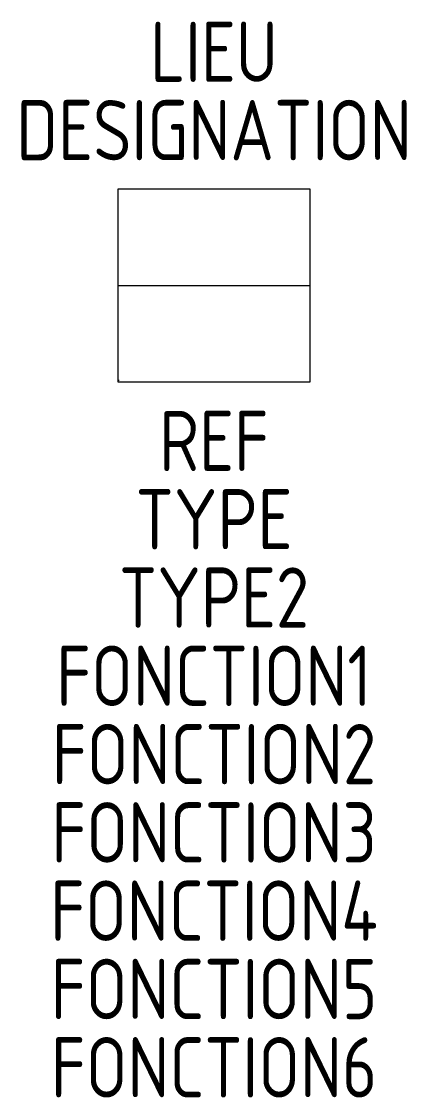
# Model space of a CAD drawing. Header units: millimetres. Extents: x -8 to 8, y -37.7 to 7.
import ezdxf
from ezdxf.enums import TextEntityAlignment as Align

# ---------------------------------------------------------------- set-up
doc = ezdxf.new("R2010")
doc.units = ezdxf.units.MM
for name, color, linetype in [('SYMB_FIL_FIN', 1, 'Continuous'), ('SYMB_TXT_NOM', 3, 'Continuous'), ('SYMBOLE', 3, 'Continuous')]:
    doc.layers.add(name, color=color, linetype=linetype)
doc.styles.add('NET2_5', font='isocp.shx', dxfattribs={"width": 0.9, "height": 2.5})

msp = doc.modelspace()

# ---------------------------------------------------------------- linework, layer by layer
at = {"layer": 'SYMB_FIL_FIN'}
msp.add_line((-3.9375, -7.9375), (-4, -7.9375), dxfattribs=at)
at = {"layer": 'SYMBOLE'}
msp.add_line((-4, -4), (4, -4), dxfattribs=at)
msp.add_lwpolyline([(-4, -8), (4, -8), (4, 0), (-4, 0)], close=True, dxfattribs=at)

# ---------------------------------------------------------------- texts
at = {"layer": 'SYMB_TXT_NOM', "style": 'NET2_5', "width": 0.9, "flags": 8}
for tag, p in [('LIEU', (0, 4.45)), ('DESIGNATION', (0, 1.2)), ('REF', (0, -11.7)), ('TYPE', (0, -14.95)), ('TYPE2', (0, -18.2)), ('FONCTION1', (0, -21.45)), ('FONCTION2', (0, -24.7)), ('FONCTION3', (0, -27.95)), ('FONCTION4', (0, -31.2)), ('FONCTION5', (0, -34.45)), ('FONCTION6', (0, -37.7))]:
    msp.add_attdef(tag, text='', height=2.5, dxfattribs=at).set_placement(p, align=Align.CENTER)

doc.saveas('drawing.dxf')
